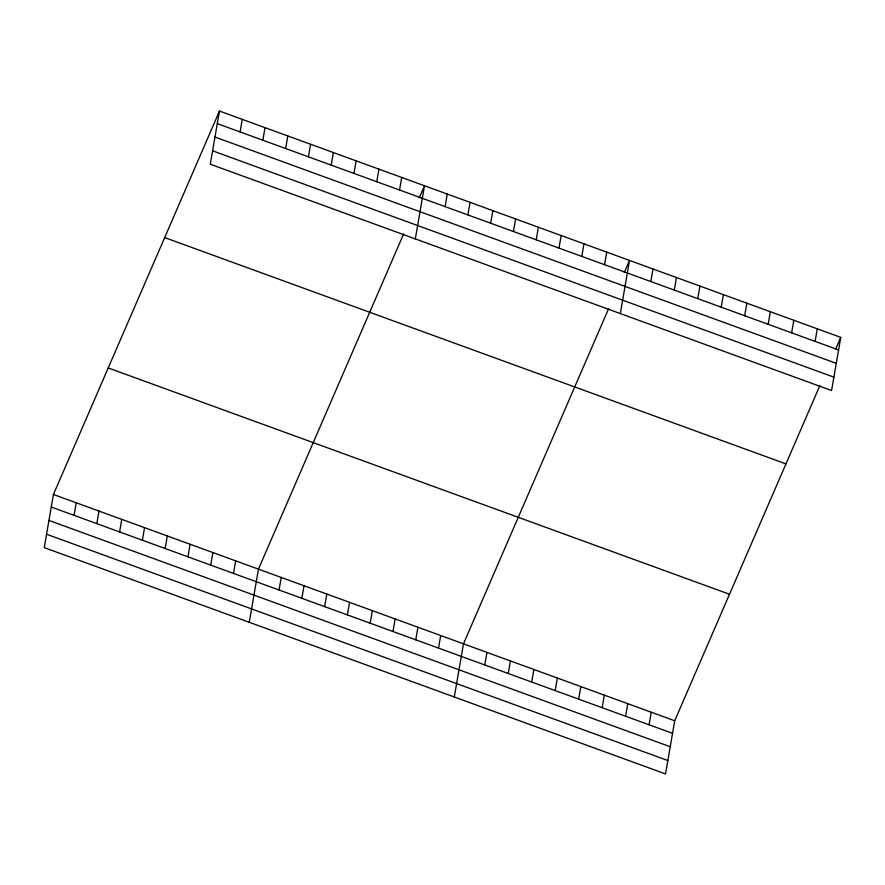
<?xml version="1.0" encoding="UTF-8"?>
<svg xmlns="http://www.w3.org/2000/svg" width="885" height="885" viewBox="0 0 885 885"><rect width="100%" height="100%" fill="white"/><g stroke="black" fill="none" stroke-linecap="round" stroke-linejoin="round"><path stroke-width="1.33" d="M219.469 111.067L210.287 164.223L831.568 390.528L840.75 337.373L219.469 111.067L53.432 494.472L44.25 547.627L665.531 773.933L674.713 720.777L819.875 385.572M74.041 515.335L76.21 502.769M96.819 523.632L98.998 511.065M119.608 531.929L121.776 519.362M142.385 540.226L144.554 527.659M165.163 548.523L167.331 535.956M240.078 131.931L242.247 119.364M187.941 556.82L190.12 544.253M262.856 140.228L265.024 127.661M210.718 565.117L212.898 552.55M285.634 148.525L287.813 135.958M233.507 573.414L235.675 560.847M308.423 156.833L310.591 144.255M249.271 622.31L258.453 569.144L403.615 233.95M331.2 165.13L333.368 152.552M279.063 590.018L281.231 577.44M353.978 173.427L356.146 160.86M301.84 598.315L304.02 585.748M376.756 181.724L378.935 169.157M324.629 606.612L326.797 594.045M399.544 190.021L401.713 177.454M347.407 614.909L349.575 602.342M415.308 238.906L424.49 185.75L419.269 197.798M370.184 623.206L372.353 610.639M445.1 206.614L447.268 194.047M392.962 631.503L395.141 618.936M467.877 214.911L470.057 202.344M415.751 639.8L417.919 627.233M490.655 223.208L492.834 210.641M438.529 648.097L440.697 635.53M513.444 231.505L515.612 218.938M454.293 696.993L463.474 643.826L608.637 308.633M536.221 239.802L538.39 227.235M484.781 664.945L486.949 652.378M558.999 248.11L561.167 235.532M508.244 673.496L510.424 660.929M581.777 256.407L583.956 243.829M531.719 682.047L533.887 669.48M604.566 264.703L606.734 252.136M555.194 690.599L557.362 678.021M620.33 313.589L629.512 260.433L624.29 272.48M578.657 699.15L580.837 686.572M650.818 281.552L652.986 268.974M602.132 707.69L604.3 695.123M674.281 290.103L676.45 277.525M625.606 716.242L627.775 703.675M697.756 298.643L699.924 286.076M649.07 724.793L651.249 712.226M721.231 307.195L723.399 294.628M744.694 315.746L746.863 303.179M768.169 324.297L770.337 311.73M791.633 332.849L793.812 320.27M815.107 341.389L817.275 328.822M835.528 349.42L840.75 337.373M217.301 123.635L838.582 349.94M214.978 137.031L836.27 363.337M212.599 150.837L833.88 377.143M164.676 237.589L785.957 463.895M108.224 367.95L729.505 594.255M53.432 494.472L674.713 720.777M51.264 507.039L672.545 733.344M48.952 520.435L670.233 746.741M46.562 534.23L667.843 760.536"/></g></svg>
